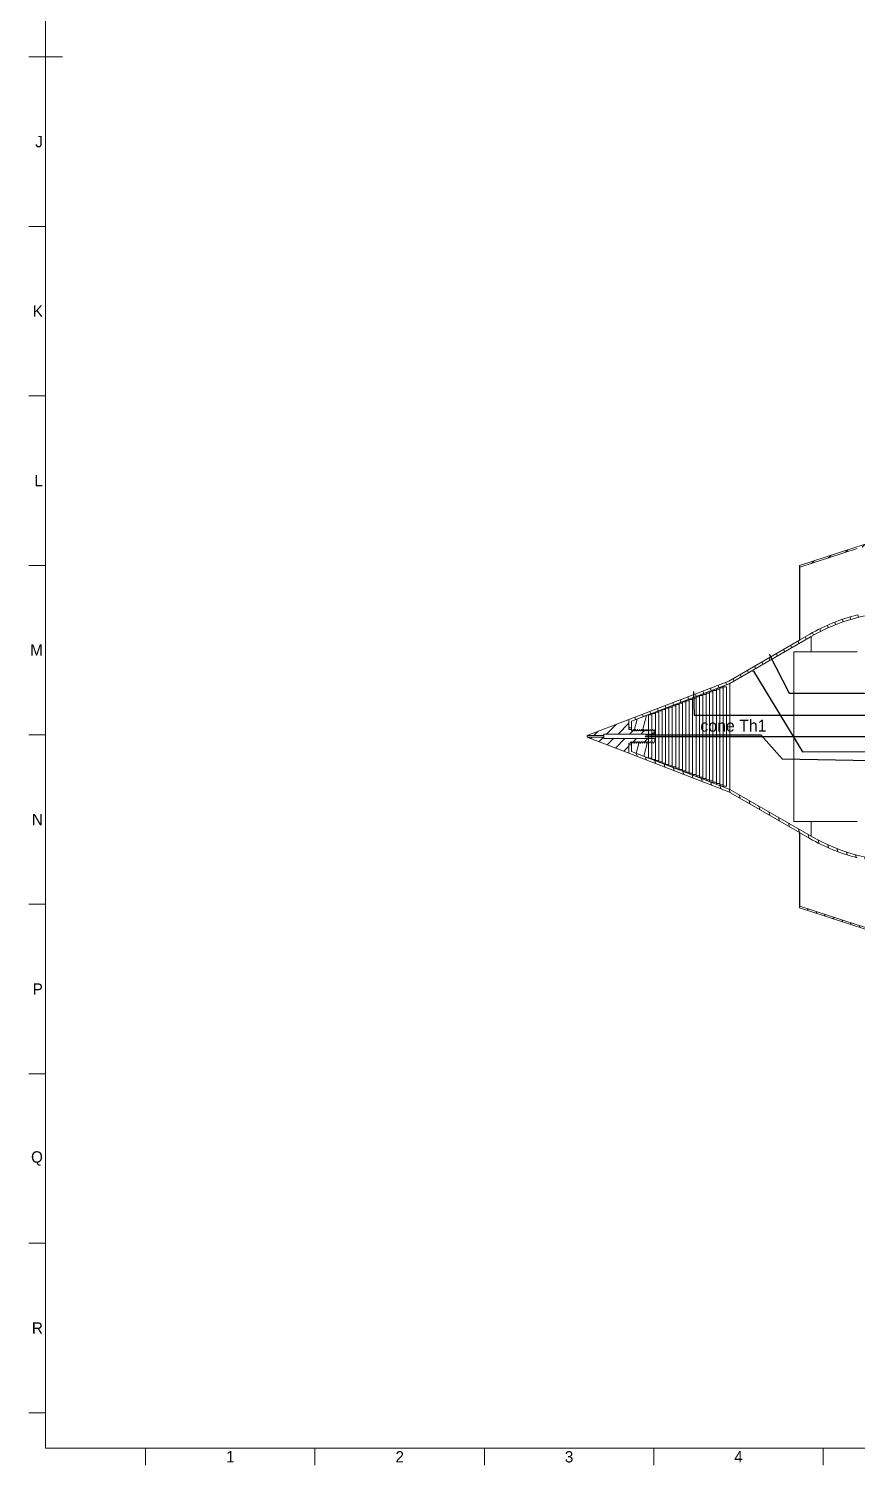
# Model space of a CAD drawing. Header units: millimetres. Extents: x 10 to 2348, y 8 to 1670.
# Drawn here: x 10 to 499, y 8 to 855 of the extents above; entities that cross this region are included whole.
import ezdxf
from ezdxf.enums import TextEntityAlignment as Align

# ---------------------------------------------------------------- set-up
doc = ezdxf.new("R2010")
doc.units = ezdxf.units.MM
doc.layers.add('Border', color=7, linetype='Continuous')
doc.layers.add('Geometries', color=7, linetype='Continuous')
doc.layers.add('Gauge pressure sensore line', color=150, linetype='Continuous', lineweight=25)
doc.layers.add('Thermistors', color=40, linetype='Continuous', lineweight=25)
doc.styles.add('Shapr80', font='txt', dxfattribs={"height": 3.3495})
pattern_1 = [(90, (602.3094, 182.7995), (-2.38125, 1e-16), [])]
pattern_2 = [(45, (1184.4795, 363.148), (-3.367596, 3.367596), [])]

msp = doc.modelspace()

# ---------------------------------------------------------------- hatches: boundary and pattern name
at = {"layer": 'Geometries', "linetype": 'Continuous', "lineweight": 15}
h = msp.add_hatch(dxfattribs=at)
h.set_pattern_fill('ANSI31', color=256, scale=1.5, style=0)
h.set_pattern_definition(pattern_2)
h.paths.add_polyline_path([(510.99, 321.48), (464.83, 336.48), (465.14, 337.43), (511.3, 322.43)], flags=0)
h.paths.add_polyline_path([(511.3, 552.43), (468.03, 538.37), (465.14, 537.43), (464.83, 538.38), (467.32, 539.19), (510.99, 553.38)], flags=0)
h = msp.add_hatch(dxfattribs=at)
h.set_pattern_fill('ANSI31', color=256, scale=1.5, angle=60, style=0)
h.set_pattern_definition([(105, (1184.4795, 363.148), (-4.600222, -1.232626), [])])
h.paths.add_polyline_path([(423.14, 405), (364.19, 427.63), (364.19, 432.63), (365.69, 432.63), (365.69, 428.66), (423.78, 406.36), (471.75, 378.66), (472.8, 378.06), (473.86, 377.48), (474.93, 376.9), (476, 376.34), (477.08, 375.78), (478.16, 375.24), (479.25, 374.72), (480.35, 374.2), (481.45, 373.7), (482.56, 373.2), (483.67, 372.73), (484.79, 372.26), (485.91, 371.81), (487.04, 371.36), (488.17, 370.94), (489.31, 370.52), (490.45, 370.12), (491.6, 369.73), (492.75, 369.35), (493.9, 368.98), (495.06, 368.63), (496.22, 368.29), (497.39, 367.97), (498.56, 367.65), (499.73, 367.35), (500.91, 367.07), (502.09, 366.79), (503.27, 366.53), (504.46, 366.29), (505.65, 366.05), (506.84, 365.83), (508.03, 365.63), (509.23, 365.43), (510.43, 365.25), (511.62, 365.08), (512.83, 364.93), (514.03, 364.79), (515.23, 364.66), (516.44, 364.55), (517.65, 364.45), (518.85, 364.36), (520.06, 364.29), (521.27, 364.23), (522.48, 364.18), (523.69, 364.15), (524.91, 364.13), (526, 364.13), (631, 364.13), (631, 362.63), (526, 362.63), (525.72, 362.63), (524.5, 362.64), (523.28, 362.66), (522.07, 362.7), (520.85, 362.75), (519.63, 362.81), (518.41, 362.89), (517.2, 362.98), (515.98, 363.08), (514.77, 363.2), (513.55, 363.33), (512.34, 363.48), (511.13, 363.64), (509.93, 363.81), (508.72, 363.99), (507.52, 364.19), (506.32, 364.4), (505.12, 364.63), (503.92, 364.87), (502.73, 365.12), (501.54, 365.38), (500.35, 365.66), (499.17, 365.95), (497.99, 366.25), (496.81, 366.57), (495.63, 366.9), (494.46, 367.24), (493.3, 367.6), (492.14, 367.97), (490.98, 368.35), (489.82, 368.75), (488.67, 369.15), (487.53, 369.57), (486.39, 370.01), (485.25, 370.45), (484.12, 370.91), (483, 371.38), (481.88, 371.86), (480.76, 372.36), (479.66, 372.87), (478.55, 373.39), (477.45, 373.92), (476.36, 374.46), (475.28, 375.02), (474.2, 375.59), (473.13, 376.17), (472.06, 376.76), (471, 377.36)], flags=0)
h.paths.add_polyline_path([(364.19, 447.63), (423.14, 470.26), (471, 497.89), (471.24, 498.03), (472.3, 498.63), (473.37, 499.22), (474.44, 499.8), (475.52, 500.36), (476.61, 500.92), (477.7, 501.46), (478.8, 501.99), (479.91, 502.5), (481.02, 503.01), (482.13, 503.5), (483.25, 503.98), (484.38, 504.45), (485.51, 504.9), (486.65, 505.35), (487.79, 505.78), (488.94, 506.19), (490.09, 506.6), (491.24, 506.99), (492.4, 507.37), (493.56, 507.74), (494.73, 508.09), (495.9, 508.43), (497.08, 508.76), (498.25, 509.07), (499.44, 509.37), (500.62, 509.66), (501.81, 509.93), (503, 510.2), (504.19, 510.44), (505.39, 510.68), (506.59, 510.9), (507.79, 511.11), (509, 511.3), (510.2, 511.49), (511.41, 511.66), (512.62, 511.81), (513.83, 511.95), (515.04, 512.08), (516.26, 512.19), (517.47, 512.3), (518.69, 512.38), (519.91, 512.46), (521.12, 512.52), (522.34, 512.57), (523.56, 512.6), (524.78, 512.62), (526, 512.63), (631, 512.63), (631, 511.13), (526, 511.13), (524.79, 511.12), (523.58, 511.1), (522.37, 511.07), (521.16, 511.02), (519.95, 510.96), (518.74, 510.88), (517.53, 510.8), (516.32, 510.69), (515.12, 510.58), (513.91, 510.45), (512.71, 510.31), (511.51, 510.16), (510.31, 509.99), (509.11, 509.8), (507.92, 509.61), (506.72, 509.4), (505.53, 509.18), (504.35, 508.94), (503.16, 508.7), (501.98, 508.43), (500.8, 508.16), (499.62, 507.87), (498.45, 507.57), (497.28, 507.26), (496.11, 506.93), (494.95, 506.59), (493.79, 506.24), (492.64, 505.87), (491.49, 505.49), (490.34, 505.1), (489.2, 504.7), (488.06, 504.28), (486.93, 503.85), (485.8, 503.41), (484.68, 502.95), (483.56, 502.48), (482.45, 502), (481.34, 501.51), (480.24, 501.01), (479.15, 500.49), (478.06, 499.96), (476.97, 499.42), (475.9, 498.87), (474.83, 498.3), (473.76, 497.72), (472.7, 497.13), (471.75, 496.59), (423.78, 468.9), (365.69, 446.6), (365.69, 442.63), (364.19, 442.63)], flags=0)
h = msp.add_hatch(dxfattribs=at)
h.set_pattern_fill('ANSI31', color=256, scale=1.5, angle=30, style=0)
h.set_pattern_definition([(75, (1184.4795, 363.148), (-4.600222, 1.232626), [])])
h.paths.add_polyline_path([(375.79, 424.78), (365.79, 428.62), (365.79, 434.13), (375.79, 434.13)], flags=0)
h.paths.add_polyline_path([(375.79, 441.13), (365.79, 441.13), (365.79, 446.63), (375.79, 450.47)], flags=0)
h = msp.add_hatch(dxfattribs=at)
h.set_pattern_fill('ANSI31', color=256, scale=1.5, style=0)
h.set_pattern_definition(pattern_2)
h.paths.add_polyline_path([(372.39, 433.63), (372.24, 433.63), (372.13, 433.81), (372.02, 434), (371.84, 434.32), (371.54, 434.32), (371.44, 434.14), (371.33, 433.94), (371.14, 433.63), (370.99, 433.63), (370.88, 433.81), (370.77, 434), (370.59, 434.32), (370.29, 434.32), (370.19, 434.14), (370.08, 433.94), (369.89, 433.63), (369.74, 433.63), (369.63, 433.81), (369.52, 434), (369.34, 434.32), (369.04, 434.32), (368.94, 434.14), (368.83, 433.94), (368.64, 433.63), (368.49, 433.63), (368.38, 433.81), (368.27, 434), (368.09, 434.32), (367.79, 434.32), (367.69, 434.14), (367.58, 433.94), (367.39, 433.63), (367.24, 433.63), (367.13, 433.81), (367.02, 434), (366.84, 434.32), (366.54, 434.32), (366.44, 434.14), (366.33, 433.94), (366.14, 433.63), (365.99, 433.63), (365.88, 433.81), (365.77, 434), (365.59, 434.32), (365.29, 434.32), (365.19, 434.14), (365.08, 433.94), (364.89, 433.63), (364.19, 433.63), (364.19, 427.63), (339.44, 437.13), (349.39, 437.13), (349.39, 436.3), (379.21, 436.3), (379.39, 436.13), (379.39, 434.23), (379.34, 434.32), (379.04, 434.32), (378.94, 434.14), (378.83, 433.94), (378.64, 433.63), (378.49, 433.63), (378.38, 433.81), (378.27, 434), (378.09, 434.32), (377.79, 434.32), (377.69, 434.14), (377.58, 433.94), (377.39, 433.63), (377.24, 433.63), (377.13, 433.81), (377.02, 434), (376.84, 434.32), (376.54, 434.32), (376.44, 434.14), (376.33, 433.94), (376.14, 433.63), (375.99, 433.63), (375.88, 433.81), (375.77, 434), (375.59, 434.32), (375.29, 434.32), (375.19, 434.14), (375.08, 433.94), (374.89, 433.63), (374.74, 433.63), (374.63, 433.81), (374.52, 434), (374.34, 434.32), (374.04, 434.32), (373.94, 434.14), (373.83, 433.94), (373.64, 433.63), (373.49, 433.63), (373.38, 433.81), (373.27, 434), (373.09, 434.32), (372.79, 434.32), (372.69, 434.14), (372.58, 433.94)], flags=0)
h.paths.add_polyline_path([(372.17, 440.94), (372.46, 440.94), (372.57, 441.12), (372.68, 441.31), (372.86, 441.63), (373.02, 441.63), (373.12, 441.44), (373.24, 441.25), (373.42, 440.94), (373.71, 440.94), (373.82, 441.12), (373.93, 441.31), (374.11, 441.63), (374.27, 441.63), (374.37, 441.44), (374.49, 441.25), (374.67, 440.94), (374.96, 440.94), (375.07, 441.12), (375.18, 441.31), (375.36, 441.63), (375.52, 441.63), (375.62, 441.44), (375.74, 441.25), (375.92, 440.94), (376.21, 440.94), (376.32, 441.12), (376.43, 441.31), (376.61, 441.63), (376.77, 441.63), (376.87, 441.44), (376.99, 441.25), (377.17, 440.94), (377.46, 440.94), (377.57, 441.12), (377.68, 441.31), (377.86, 441.63), (378.02, 441.63), (378.12, 441.44), (378.24, 441.25), (378.42, 440.94), (378.71, 440.94), (378.82, 441.12), (378.93, 441.31), (379.03, 441.48), (379.39, 441.13), (379.39, 439.13), (379.21, 438.95), (349.39, 438.95), (349.39, 438.13), (339.44, 438.13), (364.19, 447.63), (364.19, 441.63), (365.52, 441.63), (365.62, 441.44), (365.74, 441.25), (365.92, 440.94), (366.21, 440.94), (366.32, 441.12), (366.43, 441.31), (366.61, 441.63), (366.77, 441.63), (366.87, 441.44), (366.99, 441.25), (367.17, 440.94), (367.46, 440.94), (367.57, 441.12), (367.68, 441.31), (367.86, 441.63), (368.02, 441.63), (368.12, 441.44), (368.24, 441.25), (368.42, 440.94), (368.71, 440.94), (368.82, 441.12), (368.93, 441.31), (369.11, 441.63), (369.27, 441.63), (369.37, 441.44), (369.49, 441.25), (369.67, 440.94), (369.96, 440.94), (370.07, 441.12), (370.18, 441.31), (370.36, 441.63), (370.52, 441.63), (370.62, 441.44), (370.74, 441.25), (370.92, 440.94), (371.21, 440.94), (371.32, 441.12), (371.43, 441.31), (371.61, 441.63), (371.77, 441.63), (371.87, 441.44), (371.99, 441.25)], flags=0)
h = msp.add_hatch(dxfattribs=at)
h.set_pattern_fill('ANSI31', color=256, scale=0.75, angle=45, style=0)
h.set_pattern_definition(pattern_1)
h.paths.add_polyline_path([(342.32, 275.54), (341.82, 275.54), (341.82, 281.29), (342.32, 281.29)], flags=0)
h.paths.add_polyline_path([(342.32, 158.59), (341.82, 158.59), (341.82, 164.34), (342.32, 164.34)], flags=0)
h = msp.add_hatch(dxfattribs=at)
h.set_pattern_fill('ANSI31', color=256, scale=0.75, angle=315, style=0)
h.set_pattern_definition([(0, (602.3094, 182.7995), (0, 2.38125), [])])
h.paths.add_polyline_path([(495.25, 269.94), (495.25, 270.44), (612.07, 270.44), (612.07, 269.94)], flags=0)
h.paths.add_polyline_path([(495.25, 169.44), (495.25, 169.94), (612.07, 169.94), (612.07, 169.44)], flags=0)
h = msp.add_hatch(dxfattribs=at)
h.set_pattern_fill('ANSI31', color=256, scale=0.75, angle=45, style=0)
h.set_pattern_definition(pattern_1)
h.paths.add_polyline_path([(211.96, 231.69), (212.96, 231.69), (212.96, 208.39), (211.96, 208.39)], flags=0)
h = msp.add_hatch(dxfattribs=at)
h.set_pattern_fill('ANSI31', color=256, scale=0.75, angle=45, style=0)
h.set_pattern_definition(pattern_1)
h.paths.add_polyline_path([(200.96, 227.56), (201.96, 227.56), (201.96, 212.51), (200.96, 212.51)], flags=0)
h = msp.add_hatch(dxfattribs=at)
h.set_pattern_fill('ANSI31', color=256, scale=0.75, angle=45, style=0)
h.set_pattern_definition(pattern_1)
h.paths.add_polyline_path([(202.96, 228.31), (203.96, 228.31), (203.96, 211.76), (202.96, 211.76)], flags=0)

# ---------------------------------------------------------------- linework, layer by layer
at = {"layer": 'Border', "linetype": 'Continuous', "lineweight": 15}
for p, q in [((19.86, 1659.55), (19.86, 17.55)), ((29.86, 838.55), (9.86, 838.55)), ((19.86, 738.55), (9.86, 738.55)), ((19.86, 638.55), (9.86, 638.55)), ((19.86, 538.55), (9.86, 538.55)), ((19.86, 438.55), (9.86, 438.55)), ((19.86, 338.55), (9.86, 338.55)), ((19.86, 238.55), (9.86, 238.55)), ((19.86, 138.55), (9.86, 138.55)), ((19.86, 38.55), (9.86, 38.55)), ((19.86, 17.55), (2337.86, 17.55)), ((78.86, 17.55), (78.86, 7.55)), ((178.86, 17.55), (178.86, 7.55)), ((278.86, 17.55), (278.86, 7.55)), ((378.86, 17.55), (378.86, 7.55)), ((478.86, 17.55), (478.86, 7.55))]:
    msp.add_line(p, q, dxfattribs=at)
at = {"layer": 'Gauge pressure sensore line'}
msp.add_line((373.71, 437.49), (737.23, 437.49), dxfattribs=at)
for points in [[(447.04, 486.2), (458.8, 463.06), (720.32, 463.06)], [(402.37, 464.01), (402.61, 450.12), (719.52, 450.12)]]:
    msp.add_lwpolyline(points, dxfattribs=at)
at = {"layer": 'Geometries', "linetype": 'Continuous', "lineweight": 13}
for p, q in [((510.99, 553.38), (464.83, 538.38)), ((465.14, 537.43), (498.99, 548.43)), ((464.83, 538.38), (464.83, 494.33)), ((465.14, 537.43), (464.83, 538.38)), ((465.14, 537.43), (465.14, 494.5)), ((464.83, 494.33), (423.14, 470.26)), ((471.75, 496.59), (423.78, 468.9)), ((465.14, 494.5), (464.83, 494.33)), ((471, 497.89), (465.14, 494.5)), ((471.75, 496.59), (471.75, 487.43)), ((471.75, 487.43), (461.49, 487.43)), ((461.49, 487.43), (461.49, 387.43)), ((471.75, 487.43), (498.99, 487.43)), ((423.14, 470.26), (364.19, 447.63)), ((423.78, 468.9), (365.69, 446.6)), ((419.79, 466.93), (421.79, 466.93)), ((419.79, 466.93), (419.79, 466.18)), ((421.79, 408.33), (421.79, 466.93)), ((423.78, 468.9), (423.78, 406.36)), ((395.79, 457.93), (395.79, 457.18)), ((395.79, 457.93), (397.79, 457.93)), ((397.79, 458.68), (399.79, 458.68)), ((397.79, 458.68), (397.79, 457.93)), ((397.79, 417.33), (397.79, 457.93)), ((397.79, 457.93), (397.79, 417.33)), ((399.79, 459.43), (399.79, 458.68)), ((399.79, 459.43), (401.79, 459.43)), ((399.79, 458.68), (399.79, 416.58)), ((399.79, 416.58), (399.79, 458.68)), ((401.79, 460.18), (401.79, 459.43)), ((401.79, 460.18), (403.79, 460.18)), ((401.79, 415.83), (401.79, 459.43)), ((401.79, 459.43), (401.79, 415.83)), ((403.79, 460.93), (403.79, 460.18)), ((403.79, 460.93), (405.79, 460.93)), ((403.79, 460.18), (403.79, 415.08)), ((403.79, 415.08), (403.79, 460.18)), ((405.79, 461.68), (405.79, 460.93)), ((405.79, 461.68), (407.79, 461.68)), ((405.79, 460.93), (405.79, 414.33)), ((405.79, 414.33), (405.79, 460.93)), ((407.79, 462.43), (407.79, 461.68)), ((407.79, 462.43), (409.79, 462.43)), ((407.79, 413.58), (407.79, 461.68)), ((407.79, 461.68), (407.79, 413.58)), ((409.79, 463.18), (411.79, 463.18)), ((409.79, 463.18), (409.79, 462.43)), ((409.79, 412.83), (409.79, 462.43)), ((409.79, 462.43), (409.79, 412.83)), ((411.79, 463.93), (411.79, 463.18)), ((411.79, 463.93), (413.79, 463.93)), ((411.79, 463.18), (411.79, 412.08)), ((411.79, 412.08), (411.79, 463.18)), ((413.79, 464.68), (413.79, 463.93)), ((415.79, 464.68), (413.79, 464.68)), ((413.79, 463.93), (413.79, 411.33)), ((413.79, 411.33), (413.79, 463.93)), ((415.79, 465.43), (415.79, 464.68)), ((415.79, 465.43), (417.79, 465.43)), ((415.79, 464.68), (415.79, 410.58)), ((415.79, 410.58), (415.79, 464.68)), ((417.79, 466.18), (419.79, 466.18)), ((417.79, 466.18), (417.79, 465.43)), ((417.79, 409.83), (417.79, 465.43)), ((417.79, 465.43), (417.79, 409.83)), ((419.79, 409.08), (419.79, 466.18)), ((419.79, 466.18), (419.79, 409.08)), ((375.79, 450.47), (365.79, 446.63)), ((375.79, 450.47), (375.79, 441.16)), ((375.79, 450.43), (377.79, 450.43)), ((375.79, 450.43), (375.79, 441.16)), ((377.79, 451.18), (379.79, 451.18)), ((377.79, 451.18), (377.79, 450.43)), ((377.79, 424.83), (377.79, 450.43)), ((377.79, 450.43), (377.79, 441.5)), ((379.79, 451.93), (379.79, 451.18)), ((379.79, 451.93), (381.79, 451.93)), ((379.79, 424.08), (379.79, 451.18)), ((379.79, 451.18), (379.79, 424.08)), ((381.79, 452.68), (381.79, 451.93)), ((381.79, 452.68), (383.79, 452.68)), ((381.79, 451.93), (381.79, 423.33)), ((381.79, 423.33), (381.79, 451.93)), ((383.79, 453.43), (385.79, 453.43)), ((383.79, 453.43), (383.79, 452.68)), ((383.79, 422.58), (383.79, 452.68)), ((383.79, 452.68), (383.79, 422.58)), ((385.79, 454.18), (387.79, 454.18)), ((385.79, 454.18), (385.79, 453.43)), ((385.79, 453.43), (385.79, 421.83)), ((385.79, 421.83), (385.79, 453.43)), ((387.79, 454.93), (387.79, 454.18)), ((387.79, 454.93), (389.79, 454.93)), ((387.79, 421.08), (387.79, 454.18)), ((387.79, 454.18), (387.79, 421.08)), ((391.79, 455.68), (389.79, 455.68)), ((389.79, 455.68), (389.79, 454.93)), ((389.79, 420.33), (389.79, 454.93)), ((389.79, 454.93), (389.79, 420.33)), ((391.79, 456.43), (391.79, 455.68)), ((391.79, 456.43), (393.79, 456.43)), ((391.79, 419.58), (391.79, 455.68)), ((391.79, 455.68), (391.79, 419.58)), ((393.79, 457.18), (393.79, 456.43)), ((395.79, 457.18), (393.79, 457.18)), ((393.79, 456.43), (393.79, 418.83)), ((393.79, 418.83), (393.79, 456.43)), ((395.79, 457.18), (395.79, 418.08)), ((395.79, 418.08), (395.79, 457.18)), ((364.19, 447.63), (339.44, 438.13)), ((364.19, 447.63), (364.19, 442.63)), ((364.19, 442.63), (364.19, 447.63)), ((365.69, 442.63), (364.19, 442.63)), ((364.19, 441.63), (364.19, 442.63)), ((364.19, 441.63), (365.52, 441.63)), ((365.52, 441.63), (365.69, 441.33)), ((365.69, 442.63), (365.69, 446.6)), ((365.69, 441.33), (365.69, 442.63)), ((365.69, 441.33), (365.79, 441.16)), ((365.79, 441.16), (365.79, 446.63)), ((365.79, 441.16), (365.81, 441.13)), ((365.79, 441.13), (365.79, 441.16)), ((375.79, 441.13), (365.79, 441.13)), ((365.81, 441.13), (365.92, 440.94)), ((366.2, 440.94), (365.92, 440.94)), ((366.3, 441.11), (366.2, 440.94)), ((366.21, 440.94), (366.2, 440.94)), ((366.21, 440.94), (366.61, 441.63)), ((366.77, 441.63), (366.61, 441.63)), ((366.77, 441.63), (367.06, 441.13)), ((367.06, 441.13), (367.17, 440.94)), ((367.45, 440.94), (367.17, 440.94)), ((367.55, 441.11), (367.45, 440.94)), ((367.46, 440.94), (367.45, 440.94)), ((367.46, 440.94), (367.86, 441.63)), ((368.02, 441.63), (367.86, 441.63)), ((368.02, 441.63), (368.31, 441.13)), ((368.31, 441.13), (368.42, 440.94)), ((368.7, 440.94), (368.42, 440.94)), ((368.8, 441.11), (368.7, 440.94)), ((368.71, 440.94), (368.7, 440.94)), ((368.71, 440.94), (369.11, 441.63)), ((369.27, 441.63), (369.11, 441.63)), ((369.27, 441.63), (369.56, 441.13)), ((369.56, 441.13), (369.67, 440.94)), ((369.95, 440.94), (369.67, 440.94)), ((370.05, 441.11), (369.95, 440.94)), ((369.96, 440.94), (369.95, 440.94)), ((369.96, 440.94), (370.36, 441.63)), ((370.52, 441.63), (370.36, 441.63)), ((370.52, 441.63), (370.81, 441.13)), ((370.81, 441.13), (370.92, 440.94)), ((371.2, 440.94), (370.92, 440.94)), ((371.3, 441.11), (371.2, 440.94)), ((371.21, 440.94), (371.2, 440.94)), ((371.21, 440.94), (371.61, 441.63)), ((371.77, 441.63), (371.61, 441.63)), ((371.77, 441.63), (372.06, 441.13)), ((372.06, 441.13), (372.17, 440.94)), ((372.45, 440.94), (372.17, 440.94)), ((372.55, 441.11), (372.45, 440.94)), ((372.46, 440.94), (372.45, 440.94)), ((372.46, 440.94), (372.86, 441.63)), ((373.02, 441.63), (372.86, 441.63)), ((373.02, 441.63), (373.31, 441.13)), ((373.31, 441.13), (373.42, 440.94)), ((373.7, 440.94), (373.42, 440.94)), ((373.8, 441.11), (373.7, 440.94)), ((373.71, 440.94), (373.7, 440.94)), ((373.71, 440.94), (374.11, 441.63)), ((374.27, 441.63), (374.11, 441.63)), ((374.27, 441.63), (374.56, 441.13)), ((374.56, 441.13), (374.67, 440.94)), ((374.95, 440.94), (374.67, 440.94)), ((375.05, 441.11), (374.95, 440.94)), ((374.96, 440.94), (374.95, 440.94)), ((374.96, 440.94), (375.36, 441.63)), ((375.52, 441.63), (375.36, 441.63)), ((375.52, 441.63), (375.79, 441.16)), ((375.79, 441.16), (375.79, 438.95)), ((375.79, 441.16), (375.79, 441.13)), ((375.79, 441.16), (375.92, 440.94)), ((376.21, 440.94), (375.92, 440.94)), ((376.21, 440.94), (376.61, 441.63)), ((376.61, 441.63), (376.77, 441.63)), ((376.77, 441.63), (377.17, 440.94)), ((377.46, 440.94), (377.17, 440.94)), ((377.46, 440.94), (377.79, 441.5)), ((377.79, 441.5), (377.86, 441.63)), ((377.79, 441.5), (377.79, 438.95)), ((378.02, 441.63), (377.86, 441.63)), ((378.02, 441.63), (378.42, 440.94)), ((378.71, 440.94), (378.42, 440.94)), ((378.71, 440.94), (379.03, 441.48)), ((379.39, 441.13), (379.03, 441.48)), ((379.39, 439.13), (379.39, 441.13)), ((339.44, 438.13), (339.44, 437.13)), ((349.39, 438.13), (339.44, 438.13)), ((339.44, 437.13), (364.19, 427.63)), ((339.44, 437.13), (349.39, 437.13)), ((379.21, 438.95), (349.39, 438.95)), ((349.39, 438.13), (349.39, 438.95)), ((349.39, 438.13), (349.39, 437.13)), ((349.39, 436.3), (349.39, 437.13)), ((349.39, 436.3), (379.21, 436.3)), ((364.19, 432.63), (364.19, 433.63)), ((364.19, 433.63), (364.89, 433.63)), ((364.19, 432.63), (364.19, 427.63)), ((364.19, 432.63), (365.69, 432.63)), ((364.19, 427.63), (364.19, 432.63)), ((365.29, 434.32), (364.89, 433.63)), ((365.29, 434.32), (365.3, 434.32)), ((365.3, 434.32), (365.59, 434.32)), ((365.69, 434.15), (365.59, 434.32)), ((365.79, 433.97), (365.69, 434.15)), ((365.69, 432.63), (365.69, 434.14)), ((365.69, 428.66), (365.69, 432.63)), ((365.79, 434.13), (375.79, 434.13)), ((365.79, 433.97), (365.79, 434.13)), ((365.79, 428.62), (365.79, 433.97)), ((365.99, 433.63), (365.79, 433.97)), ((365.99, 433.63), (366.14, 433.63)), ((366.54, 434.32), (366.14, 433.63)), ((366.45, 434.15), (366.55, 434.32)), ((366.54, 434.32), (366.55, 434.32)), ((366.84, 434.32), (366.55, 434.32)), ((366.95, 434.13), (366.84, 434.32)), ((367.24, 433.63), (366.95, 434.13)), ((367.24, 433.63), (367.39, 433.63)), ((367.79, 434.32), (367.39, 433.63)), ((367.7, 434.15), (367.8, 434.32)), ((367.79, 434.32), (367.8, 434.32)), ((368.09, 434.32), (367.8, 434.32)), ((368.2, 434.13), (368.09, 434.32)), ((368.49, 433.63), (368.2, 434.13)), ((368.49, 433.63), (368.64, 433.63)), ((369.04, 434.32), (368.64, 433.63)), ((368.95, 434.15), (369.05, 434.32)), ((369.04, 434.32), (369.05, 434.32)), ((369.34, 434.32), (369.05, 434.32)), ((369.45, 434.13), (369.34, 434.32)), ((369.74, 433.63), (369.45, 434.13)), ((369.74, 433.63), (369.89, 433.63)), ((370.29, 434.32), (369.89, 433.63)), ((370.2, 434.15), (370.3, 434.32)), ((370.29, 434.32), (370.3, 434.32)), ((370.59, 434.32), (370.3, 434.32)), ((370.7, 434.13), (370.59, 434.32)), ((370.99, 433.63), (370.7, 434.13)), ((370.99, 433.63), (371.14, 433.63)), ((371.54, 434.32), (371.14, 433.63)), ((371.45, 434.15), (371.55, 434.32)), ((371.54, 434.32), (371.55, 434.32)), ((371.84, 434.32), (371.55, 434.32)), ((371.95, 434.13), (371.84, 434.32)), ((372.24, 433.63), (371.95, 434.13)), ((372.24, 433.63), (372.39, 433.63)), ((372.79, 434.32), (372.39, 433.63)), ((372.7, 434.15), (372.8, 434.32)), ((372.79, 434.32), (372.8, 434.32)), ((373.09, 434.32), (372.8, 434.32)), ((373.2, 434.13), (373.09, 434.32)), ((373.49, 433.63), (373.2, 434.13)), ((373.49, 433.63), (373.64, 433.63)), ((374.04, 434.32), (373.64, 433.63)), ((373.95, 434.15), (374.05, 434.32)), ((374.04, 434.32), (374.05, 434.32)), ((374.34, 434.32), (374.05, 434.32)), ((374.45, 434.13), (374.34, 434.32)), ((374.74, 433.63), (374.45, 434.13)), ((374.74, 433.63), (374.89, 433.63)), ((375.29, 434.32), (374.89, 433.63)), ((375.2, 434.15), (375.3, 434.32)), ((375.29, 434.32), (375.3, 434.32)), ((375.59, 434.32), (375.3, 434.32)), ((375.7, 434.13), (375.59, 434.32)), ((375.79, 433.97), (375.7, 434.13)), ((375.79, 438.95), (375.79, 436.3)), ((375.79, 436.3), (375.79, 433.97)), ((375.79, 434.13), (375.79, 433.97)), ((375.79, 433.97), (375.79, 424.83)), ((375.79, 433.97), (375.79, 424.78)), ((375.99, 433.63), (375.79, 433.97)), ((375.99, 433.63), (376.14, 433.63)), ((376.54, 434.32), (376.14, 433.63)), ((376.84, 434.32), (376.54, 434.32)), ((377.24, 433.63), (376.84, 434.32)), ((377.24, 433.63), (377.39, 433.63)), ((377.79, 434.32), (377.39, 433.63)), ((377.79, 438.95), (377.79, 436.3)), ((377.79, 436.3), (377.79, 434.31)), ((378.09, 434.32), (377.79, 434.32)), ((377.79, 434.31), (377.79, 424.83)), ((378.49, 433.63), (378.09, 434.32)), ((378.64, 433.63), (378.49, 433.63)), ((379.04, 434.32), (378.64, 433.63)), ((379.34, 434.32), (379.04, 434.32)), ((379.39, 439.13), (379.21, 438.95)), ((379.21, 436.3), (379.39, 436.13)), ((379.39, 434.23), (379.34, 434.32)), ((379.39, 434.23), (379.39, 436.13)), ((364.19, 427.63), (423.14, 405)), ((365.69, 428.66), (423.78, 406.36)), ((365.79, 428.62), (375.79, 424.78)), ((375.79, 424.83), (377.79, 424.83)), ((377.79, 424.83), (377.79, 424.08)), ((377.79, 424.08), (379.79, 424.08)), ((379.79, 424.08), (379.79, 423.33)), ((379.79, 423.33), (381.79, 423.33)), ((381.79, 423.33), (381.79, 422.58)), ((381.79, 422.58), (383.79, 422.58)), ((383.79, 422.58), (383.79, 421.83)), ((383.79, 421.83), (385.79, 421.83)), ((385.79, 421.83), (385.79, 421.08)), ((385.79, 421.08), (387.79, 421.08)), ((387.79, 421.08), (387.79, 420.33)), ((387.79, 420.33), (389.79, 420.33)), ((389.79, 420.33), (389.79, 419.58)), ((389.79, 419.58), (391.79, 419.58)), ((391.79, 419.58), (391.79, 418.83)), ((391.79, 418.83), (393.79, 418.83)), ((393.79, 418.83), (393.79, 418.08)), ((393.79, 418.08), (395.79, 418.08)), ((395.79, 418.08), (395.79, 417.33)), ((395.79, 417.33), (397.79, 417.33)), ((397.79, 417.33), (397.79, 416.58)), ((397.79, 416.58), (399.79, 416.58)), ((399.79, 416.58), (399.79, 415.83)), ((399.79, 415.83), (401.79, 415.83)), ((401.79, 415.83), (401.79, 415.08)), ((401.79, 415.08), (403.79, 415.08)), ((403.79, 415.08), (403.79, 414.33)), ((403.79, 414.33), (405.79, 414.33)), ((405.79, 414.33), (405.79, 413.58)), ((405.79, 413.58), (407.79, 413.58)), ((407.79, 413.58), (407.79, 412.83)), ((407.79, 412.83), (409.79, 412.83)), ((409.79, 412.83), (409.79, 412.08)), ((409.79, 412.08), (411.79, 412.08)), ((411.79, 412.08), (411.79, 411.33)), ((411.79, 411.33), (413.79, 411.33)), ((413.79, 411.33), (413.79, 410.58)), ((413.79, 410.58), (415.79, 410.58)), ((415.79, 410.58), (415.79, 409.83)), ((415.79, 409.83), (417.79, 409.83)), ((417.79, 409.83), (417.79, 409.08)), ((417.79, 409.08), (419.79, 409.08)), ((419.79, 409.08), (419.79, 408.33)), ((419.79, 408.33), (421.79, 408.33)), ((423.14, 405), (464.83, 380.93)), ((423.78, 406.36), (471.75, 378.66)), ((461.49, 387.43), (471.75, 387.43)), ((471.75, 387.43), (471.75, 378.66)), ((471.75, 387.43), (498.99, 387.43)), ((464.83, 380.93), (465.14, 380.75)), ((464.83, 380.93), (464.83, 336.48)), ((465.14, 380.75), (465.14, 337.43)), ((465.14, 380.75), (471, 377.36)), ((464.83, 336.48), (465.14, 337.43)), ((510.99, 321.48), (464.83, 336.48)), ((465.14, 337.43), (498.99, 326.43)), ((511.3, 322.43), (498.99, 326.43))]:
    msp.add_line(p, q, dxfattribs=at)
at = {"layer": 'Geometries', "linetype": 'Continuous', "lineweight": 13, "flags": 128}
for points in [[(364.89, 433.63), (364.9, 433.63), (364.91, 433.64), (364.91, 433.64)], [(364.91, 433.64), (365.06, 433.9), (365.11, 433.98), (365.13, 434.02), (365.18, 434.1), (365.3, 434.32)]]:
    msp.add_lwpolyline(points, dxfattribs=at)
at = {"layer": 'Geometries', "linetype": 'Continuous', "lineweight": 13}
for centre, radius, start, end in [((526, 402.63), 110, 104.21385, 120), ((526, 402.63), 108.5, 90, 120), ((526, 472.63), 110, 240, 255.78615), ((526, 472.63), 108.5, 240, 270)]:
    msp.add_arc(centre, radius, start, end, dxfattribs=at)
at = {"layer": 'Thermistors', "const_width": 0.343}
for points in [[(437.09, 476.24, 1), (437.75, 476.24, 1)], [(373.96, 438.5, 1), (374.62, 438.5, 1)]]:
    msp.add_lwpolyline(points, format="xyb", close=True, dxfattribs=at)
at = {"layer": 'Thermistors'}
for points in [[(437.63, 476.04), (466.61, 428.51), (699.53, 428.89), (699.78, 437.87)], [(374.32, 438.49), (441.99, 438.49), (454.56, 424.39), (706.48, 419.75), (706.48, 440.58)]]:
    msp.add_lwpolyline(points, dxfattribs=at)

# ---------------------------------------------------------------- texts
at = {"layer": 'Border', "linetype": 'Continuous', "lineweight": 15, "char_height": 6.7, "width": 6.699, "style": 'Shapr80'}
for s, insert, attachment_point in [('J', (18.21, 788.55), 6), ('K', (18.21, 688.55), 6), ('L', (18.21, 588.55), 6), ('M', (18.21, 488.55), 6), ('N', (18.21, 388.55), 6), ('P', (18.21, 288.55), 6), ('Q', (18.21, 188.55), 6), ('R', (18.21, 88.55), 6), ('1', (128.86, 15.9), 2), ('2', (228.86, 15.9), 2), ('3', (328.86, 15.9), 2), ('4', (428.86, 15.9), 2)]:
    msp.add_mtext(s, dxfattribs=dict(at, insert=insert, attachment_point=attachment_point))
at = {"layer": 'Thermistors'}
msp.add_text('cone Th1', height=7, dxfattribs=at).set_placement((425.87, 438.32), align=Align.BOTTOM_CENTER)

doc.saveas('drawing.dxf')
